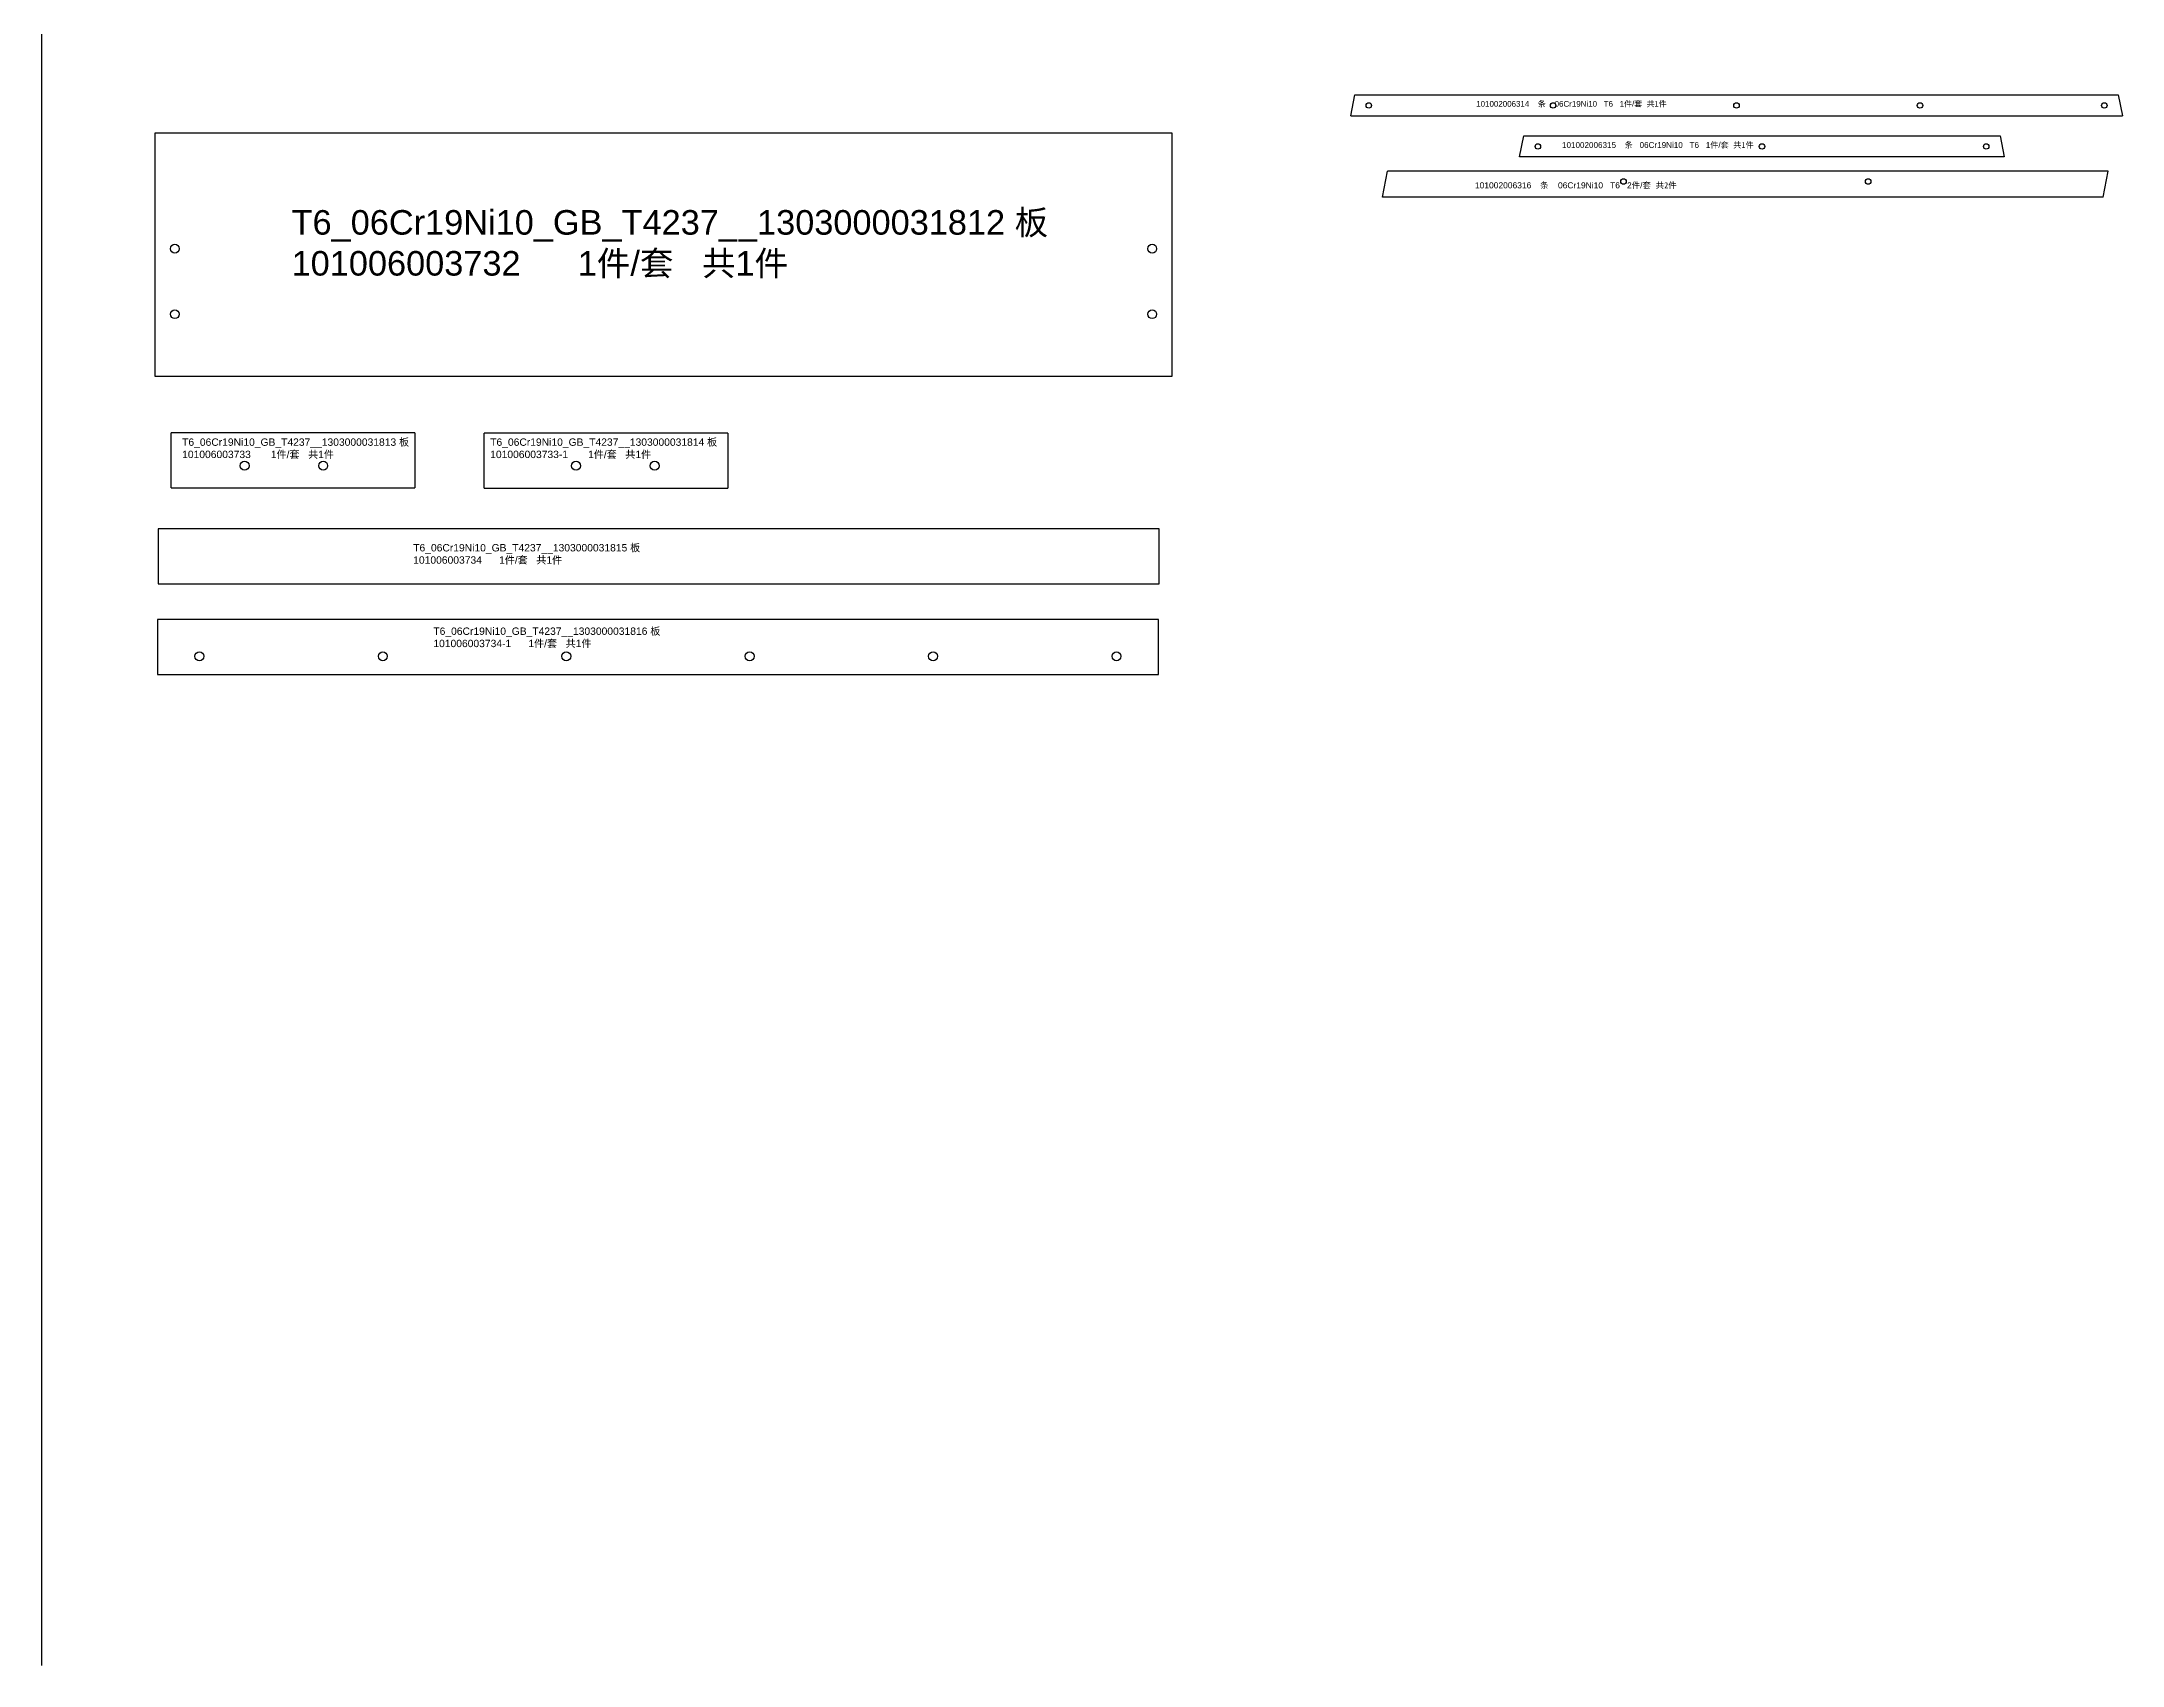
# Model space of a CAD drawing. Extents: x -9926 to 7440, y -3093 to 58.
# Drawn here: x 1090 to 2679, y -2422 to -1182 of the extents above; entities that cross this region are included whole.
import ezdxf

# ---------------------------------------------------------------- set-up
doc = ezdxf.new("R2010")
doc.units = 0
doc.header["$MEASUREMENT"] = 0
doc.layers.get('0').update_dxf_attribs({"linetype": 'CONTINUOUS'})
doc.layers.add('粗实线', color=7, linetype='CONTINUOUS')
doc.styles.get("Standard").update_dxf_attribs({"font": 'arial.ttf'})

# ---------------------------------------------------------------- blocks, each defined once
blk = doc.blocks.new('101002006314')
at = {"color": 7, "linetype": 'CONTINUOUS'}
for p, q in [((11647.7, 1516.3), (11650.9, 1532.3)), ((11650.9, 1532.3), (12233.6, 1532.3)), ((12233.6, 1532.3), (12236.7, 1516.3)), ((11647.7, 1516.3), (12236.7, 1516.3))]:
    blk.add_line(p, q, dxfattribs=at)
for centre in [(11661.5, 1524.3), (11802.2, 1524.3), (11942.2, 1524.3), (12082.2, 1524.3), (12222.9, 1524.3)]:
    blk.add_circle(centre, 2.1, dxfattribs=at)
at = {"color": 3, "insert": (11743.5, 1527.7), "char_height": 4.3476, "width": 148.645, "attachment_point": 1}
blk.add_mtext('101002006314{\\fSimSun|b0|i0|c134|p54; }  {\\fSimSun|b0|i0|c134|p54;条}    06Cr19Ni10   T6   1{\\fSimSun|b0|i0|c134|p54;件}/{\\fSimSun|b0|i0|c134|p54;套}  {\\fSimSun|b0|i0|c134|p54;共1件}', dxfattribs=at)
blk = doc.blocks.new('101002006315')
at = {"color": 7, "linetype": 'CONTINUOUS'}
for p, q in [((11731.3, 1438.2), (11734.5, 1454.2)), ((11734.5, 1454.2), (12098.1, 1454.2)), ((12098.1, 1454.2), (12101.2, 1438.2)), ((12101.2, 1438.2), (11731.3, 1438.2))]:
    blk.add_line(p, q, dxfattribs=at)
for centre in [(11745.2, 1446.2), (11916.3, 1446.2), (12087.4, 1446.2)]:
    blk.add_circle(centre, 2.1, dxfattribs=at)
at = {"color": 3, "insert": (11763.6, 1449.5), "char_height": 4.4271, "width": 147.313, "attachment_point": 1}
blk.add_mtext('101002006315{\\fSimSun|b0|i0|c134|p54; }  {\\fSimSun|b0|i0|c134|p54;条}   06Cr19Ni10   T6   1{\\fSimSun|b0|i0|c134|p54;件}/{\\fSimSun|b0|i0|c134|p54;套}  {\\fSimSun|b0|i0|c134|p54;共1件}', dxfattribs=at)
blk = doc.blocks.new('101002006316')
at = {"color": 7, "linetype": 'CONTINUOUS'}
for p, q in [((11638, 1366.5), (11641.9, 1386.5)), ((12191.9, 1386.5), (11641.9, 1386.5)), ((12188, 1366.5), (12191.9, 1386.5)), ((12188, 1366.5), (11638, 1366.5))]:
    blk.add_line(p, q, dxfattribs=at)
for centre in [(11822, 1378.5), (12008.7, 1378.5)]:
    blk.add_circle(centre, 2.1, dxfattribs=at)
at = {"color": 3, "insert": (11708.6, 1377.9), "char_height": 4.6155, "width": 158.474, "attachment_point": 1}
blk.add_mtext('101002006316{\\fSimSun|b0|i0|c134|p54; }  {\\fSimSun|b0|i0|c134|p54;条}    06Cr19Ni10   T6   2{\\fSimSun|b0|i0|c134|p54;件}/{\\fSimSun|b0|i0|c134|p54;套}  {\\fSimSun|b0|i0|c134|p54;共2件}', dxfattribs=at)

msp = doc.modelspace()

# ---------------------------------------------------------------- linework, layer by layer
at = {"color": 1}
msp.add_line((1090.4584, 34.82289), (1090.4584, -2421.63551), dxfattribs=at)
at = {"layer": '粗实线', "linetype": 'CONTINUOUS'}
for p, q in [((1177.1395, -1437.27979), (1177.1395, -1251.27979)), ((1177.1395, -1251.27979), (1953.1395, -1251.27979)), ((1953.1395, -1251.27979), (1953.1395, -1437.27979)), ((1953.1395, -1437.27979), (1177.1395, -1437.27979)), ((1375.38016, -1480.501), (1189.38016, -1480.501)), ((1189.38016, -1522.501), (1189.38016, -1480.501)), ((1375.38016, -1480.501), (1375.38016, -1522.501)), ((1614.3545, -1480.53401), (1428.3545, -1480.53401)), ((1428.3545, -1522.53401), (1428.3545, -1480.53401)), ((1614.3545, -1480.53401), (1614.3545, -1522.53401)), ((1189.38016, -1522.501), (1375.38016, -1522.501)), ((1428.3545, -1522.53401), (1614.3545, -1522.53401)), ((1943.45357, -1553.68101), (1179.45357, -1553.68101)), ((1179.45357, -1553.68101), (1179.45357, -1595.68101)), ((1943.45357, -1595.68101), (1943.45357, -1553.68101)), ((1179.45357, -1595.68101), (1943.45357, -1595.68101)), ((1178.89465, -1623.04257), (1178.89465, -1665.04257)), ((1942.89465, -1623.04257), (1178.89465, -1623.04257)), ((1942.89465, -1665.04257), (1942.89465, -1623.04257)), ((1178.89465, -1665.04257), (1942.89465, -1665.04257))]:
    msp.add_line(p, q, dxfattribs=at)
for centre in [(1192.1395, -1339.77979), (1938.1395, -1339.77979), (1192.1395, -1389.77979), (1938.1395, -1389.77979), (1245.38016, -1505.501), (1305.38016, -1505.501), (1498.3545, -1505.53401), (1558.3545, -1505.53401), (1210.89465, -1651.04257), (1350.89465, -1651.04257), (1490.89465, -1651.04257), (1630.89465, -1651.04257), (1770.89465, -1651.04257), (1910.89465, -1651.04257)]:
    msp.add_circle(centre, 3.4, dxfattribs=at)

# ---------------------------------------------------------------- block references
at = {"color": 1}
for name, p in [('101002006314', (-9558.06169, -2754.68287)), ('101002006315', (-9512.69265, -2707.86954)), ('101002006316', (-9524.1158, -2666.96508))]:
    msp.add_blockref(name, p, dxfattribs=at)

# ---------------------------------------------------------------- texts
at = {"color": 2, "attachment_point": 1}
for s, insert, char_height, width in [('T6_06Cr19Ni10_GB_T4237__1303000031812 {\\fSimSun|b0|i0|c134|p34;板 }101006003732      1{\\fSimSun|b0|i0|c134|p34;件}/{\\fSimSun|b0|i0|c134|p34;套}   {\\fSimSun|b0|i0|c134|p34;共}1{\\fSimSun|b0|i0|c134|p34;件}', (1281.25344, -1310.29423), 18.75, 698.2233078), ('T6_06Cr19Ni10_GB_T4237__1303000031813 {\\fSimSun|b0|i0|c134|p34;板 }101006003733       1{\\fSimSun|b0|i0|c134|p34;件}/{\\fSimSun|b0|i0|c134|p34;套}   {\\fSimSun|b0|i0|c134|p34;共}1{\\fSimSun|b0|i0|c134|p34;件}', (1197.70861, -1484.65931), 5.625, 209.4669923), ('T6_06Cr19Ni10_GB_T4237__1303000031814 {\\fSimSun|b0|i0|c134|p34;板 }101006003733-1       1{\\fSimSun|b0|i0|c134|p34;件}/{\\fSimSun|b0|i0|c134|p34;套}   {\\fSimSun|b0|i0|c134|p34;共}1{\\fSimSun|b0|i0|c134|p34;件}', (1432.84529, -1484.65931), 5.625, 209.4669923), ('T6_06Cr19Ni10_GB_T4237__1303000031815 {\\fSimSun|b0|i0|c134|p34;板 }101006003734      1{\\fSimSun|b0|i0|c134|p34;件}/{\\fSimSun|b0|i0|c134|p34;套}   {\\fSimSun|b0|i0|c134|p34;共}1{\\fSimSun|b0|i0|c134|p34;件}', (1374.09232, -1565.32317), 5.625, 209.4669923), ('T6_06Cr19Ni10_GB_T4237__1303000031816 {\\fSimSun|b0|i0|c134|p34;板 }101006003734-1      1{\\fSimSun|b0|i0|c134|p34;件}/{\\fSimSun|b0|i0|c134|p34;套}   {\\fSimSun|b0|i0|c134|p34;共}1{\\fSimSun|b0|i0|c134|p34;件}', (1389.4576, -1629.03601), 5.625, 209.4669923)]:
    msp.add_mtext(s, dxfattribs=dict(at, insert=insert, char_height=char_height, width=width))

doc.saveas('drawing.dxf')
